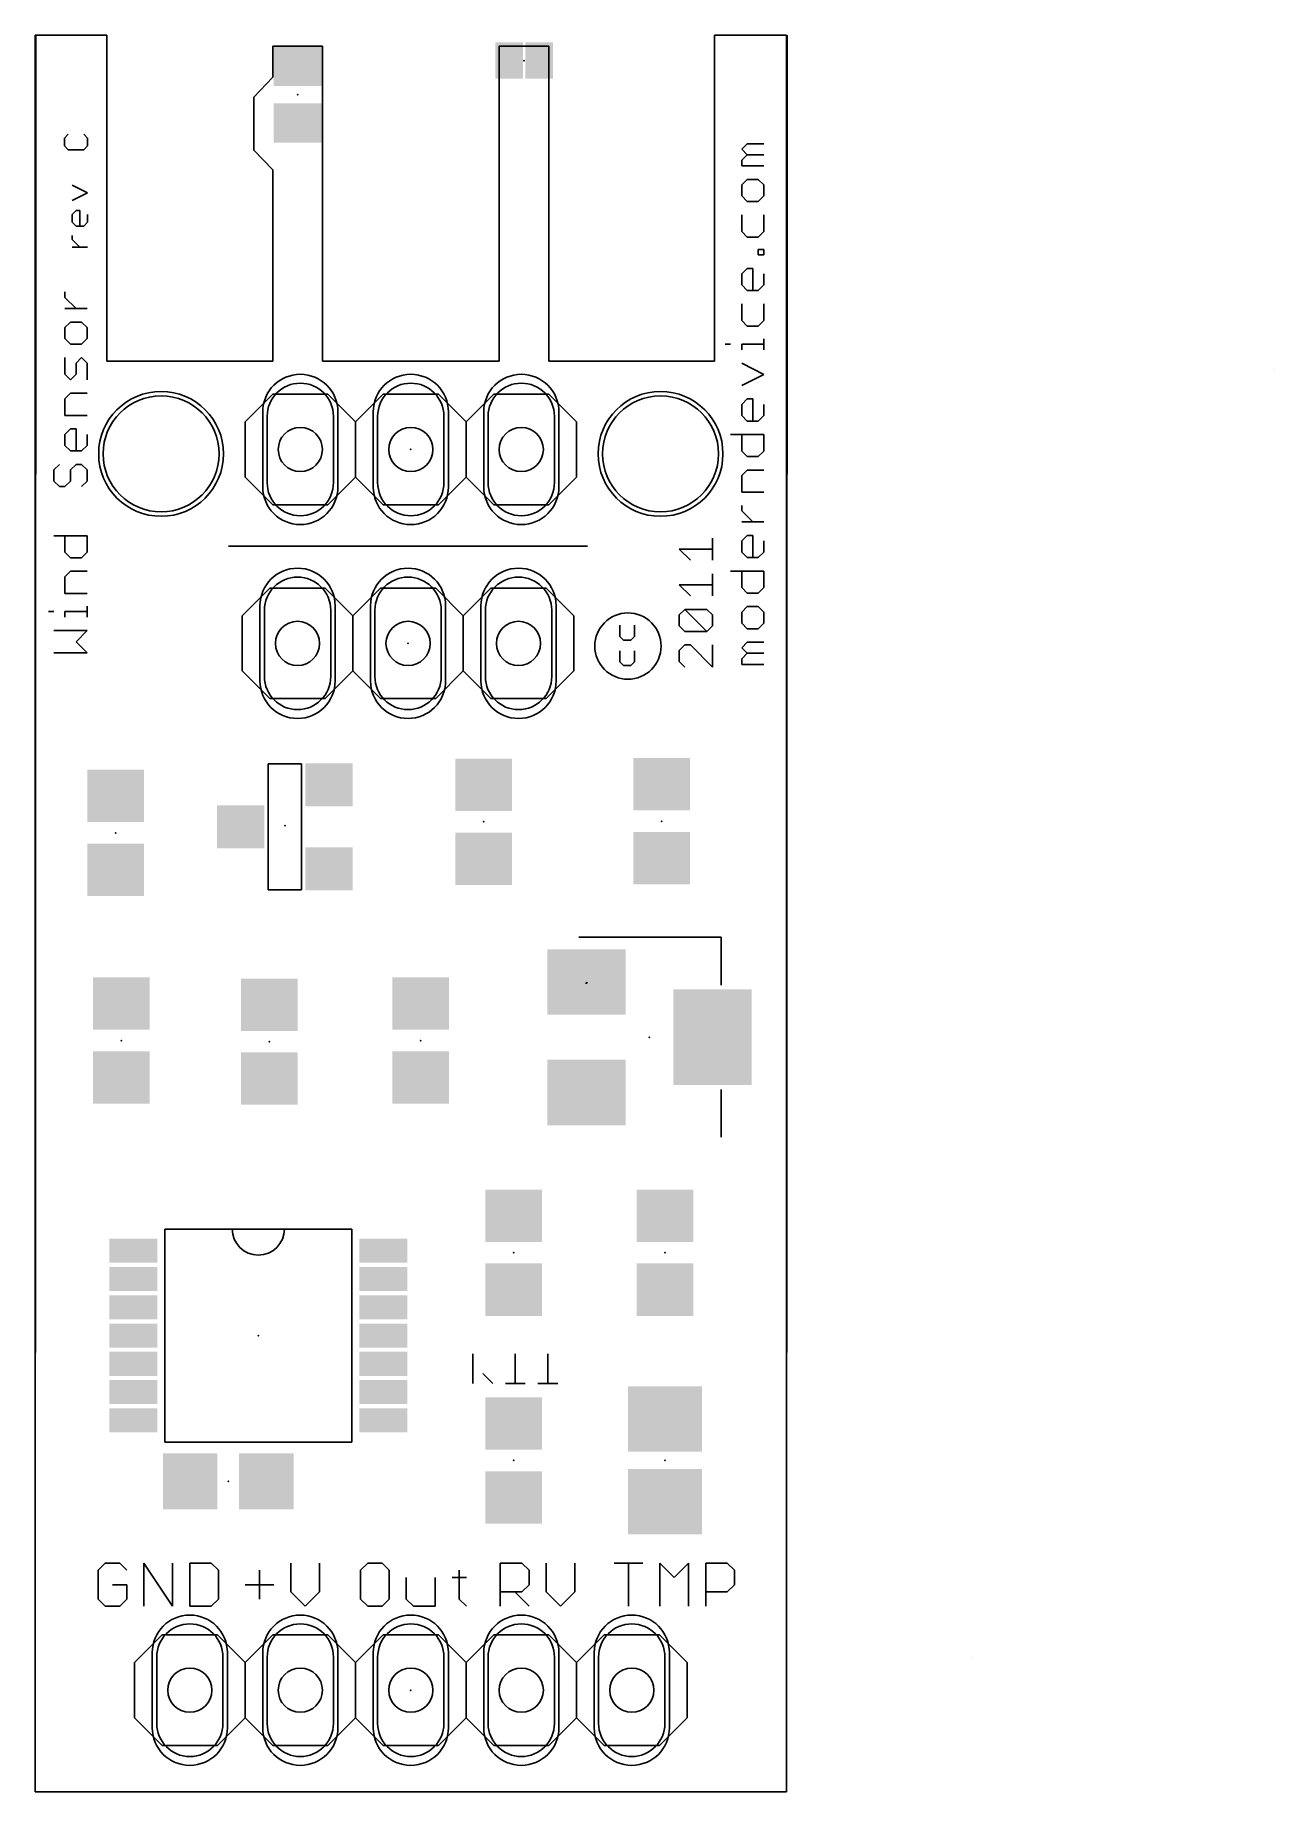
# Model space of a CAD drawing. Extents: x 0 to 1.12, y 0 to 1.59.
import ezdxf

# ---------------------------------------------------------------- set-up
doc = ezdxf.new("R2010")
doc.units = 0
doc.header["$MEASUREMENT"] = 0
doc.layers.get('0').update_dxf_attribs({"linetype": 'CONTINUOUS'})
for name, color, linetype in [('17', 92, 'CONTINUOUS'), ('19', 220, 'CONTINUOUS'), ('20', 16, 'CONTINUOUS'), ('21', 251, 'CONTINUOUS'), ('23', 20, 'CONTINUOUS'), ('25', 160, 'CONTINUOUS'), ('29', 251, 'CONTINUOUS'), ('44', 251, 'CONTINUOUS')]:
    doc.layers.add(name, color=color, linetype=linetype)

# ---------------------------------------------------------------- blocks, each defined once
blk = doc.blocks.new('RECT')
blk.add_solid([(-0.5, -0.5), (0.5, -0.5), (-0.5, 0.5), (0.5, 0.5)])
blk = doc.blocks.new('LONGP100')
blk.add_lwpolyline([(-0.5, -0.5), (0.5, -0.5, 1), (0.5, 0.5), (-0.5, 0.5, 1)], format="xyb", close=True)

msp = doc.modelspace()

# ---------------------------------------------------------------- linework, layer by layer
at = {"layer": '19'}
for p in [(0.498665, 0.731484), (0.499799, 0.731843)]:
    msp.add_line(p, (0.498913, 0.733), dxfattribs=at)
at = {"layer": '20'}
for p, q in [((0.065, 1.59), (0, 1.59)), ((0, 1.59), (0, 0)), ((0.0005, 1.59), (0, 0)), ((0.065, 1.295), (0.065, 1.59)), ((0.68, 1.59), (0.615, 1.59)), ((0.615, 1.59), (0.615, 1.295)), ((0.68, 0), (0.68, 1.59)), ((0.68, 0), (0.6805, 1.59)), ((0.26, 1.58), (0.215, 1.58)), ((0.215, 1.58), (0.215, 1.552)), ((0.26, 1.295), (0.26, 1.58)), ((0.465, 1.58), (0.42, 1.58)), ((0.42, 1.58), (0.42, 1.295)), ((0.465, 1.295), (0.465, 1.58)), ((0.215, 1.552), (0.198, 1.534)), ((0.198, 1.534), (0.198, 1.486)), ((0.198, 1.486), (0.215, 1.468)), ((0.215, 1.468), (0.215, 1.295)), ((0.215, 1.295), (0.065, 1.295)), ((0.42, 1.295), (0.26, 1.295)), ((0.615, 1.295), (0.465, 1.295)), ((0, 0), (0.68, 0)), ((0, 0), (0.68, 0))]:
    msp.add_line(p, q, dxfattribs=at)
for centre in [(0.114, 1.211), (0.566, 1.211)]:
    msp.add_circle(centre, 0.0525, dxfattribs=at)
at = {"layer": '21'}
for p, q in [((0.215, 1.265), (0.19, 1.24)), ((0.215, 1.265), (0.265, 1.265)), ((0.265, 1.265), (0.29, 1.24)), ((0.29, 1.24), (0.315, 1.265)), ((0.315, 1.265), (0.365, 1.265)), ((0.365, 1.265), (0.39, 1.24)), ((0.39, 1.24), (0.415, 1.265)), ((0.415, 1.265), (0.465, 1.265)), ((0.465, 1.265), (0.49, 1.24)), ((0.19, 1.24), (0.19, 1.19)), ((0.29, 1.24), (0.29, 1.19)), ((0.39, 1.24), (0.39, 1.19)), ((0.49, 1.24), (0.49, 1.19)), ((0.19, 1.19), (0.215, 1.165)), ((0.29, 1.19), (0.265, 1.165)), ((0.315, 1.165), (0.29, 1.19)), ((0.39, 1.19), (0.365, 1.165)), ((0.415, 1.165), (0.39, 1.19)), ((0.49, 1.19), (0.465, 1.165)), ((0.265, 1.165), (0.215, 1.165)), ((0.365, 1.165), (0.315, 1.165)), ((0.465, 1.165), (0.415, 1.165)), ((0.2125, 1.0895), (0.1875, 1.0645)), ((0.2125, 1.0895), (0.2625, 1.0895)), ((0.2625, 1.0895), (0.2875, 1.0645)), ((0.2875, 1.0645), (0.3125, 1.0895)), ((0.3125, 1.0895), (0.3625, 1.0895)), ((0.3625, 1.0895), (0.3875, 1.0645)), ((0.3875, 1.0645), (0.4125, 1.0895)), ((0.4125, 1.0895), (0.4625, 1.0895)), ((0.4625, 1.0895), (0.4875, 1.0645)), ((0.1875, 1.0645), (0.1875, 1.0145)), ((0.2875, 1.0645), (0.2875, 1.0145)), ((0.3875, 1.0645), (0.3875, 1.0145)), ((0.4875, 1.0645), (0.4875, 1.0145)), ((0.1875, 1.0145), (0.2125, 0.9895)), ((0.2875, 1.0145), (0.2625, 0.9895)), ((0.3125, 0.9895), (0.2875, 1.0145)), ((0.3875, 1.0145), (0.3625, 0.9895)), ((0.4125, 0.9895), (0.3875, 1.0145)), ((0.4875, 1.0145), (0.4625, 0.9895)), ((0.2625, 0.9895), (0.2125, 0.9895)), ((0.3625, 0.9895), (0.3125, 0.9895)), ((0.4625, 0.9895), (0.4125, 0.9895)), ((0.211, 0.8165), (0.211, 0.9305)), ((0.211, 0.9305), (0.241, 0.9305)), ((0.241, 0.9305), (0.241, 0.8165)), ((0.241, 0.8165), (0.211, 0.8165)), ((0.620961, 0.773551), (0.492024, 0.773551)), ((0.620961, 0.730244), (0.620961, 0.773551)), ((0.620961, 0.592449), (0.620961, 0.635756)), ((0.286583, 0.509394), (0.117417, 0.509394)), ((0.117417, 0.509394), (0.117417, 0.316606)), ((0.286583, 0.316606), (0.286583, 0.509394)), ((0.117417, 0.316606), (0.286583, 0.316606)), ((0.09, 0.117), (0.115, 0.142)), ((0.115, 0.142), (0.165, 0.142)), ((0.19, 0.117), (0.165, 0.142)), ((0.19, 0.117), (0.215, 0.142)), ((0.215, 0.142), (0.265, 0.142)), ((0.29, 0.117), (0.265, 0.142)), ((0.29, 0.117), (0.315, 0.142)), ((0.315, 0.142), (0.365, 0.142)), ((0.365, 0.142), (0.39, 0.117)), ((0.39, 0.117), (0.415, 0.142)), ((0.415, 0.142), (0.465, 0.142)), ((0.465, 0.142), (0.49, 0.117)), ((0.49, 0.117), (0.515, 0.142)), ((0.515, 0.142), (0.565, 0.142)), ((0.59, 0.117), (0.565, 0.142)), ((0.09, 0.067), (0.09, 0.117)), ((0.19, 0.067), (0.19, 0.117)), ((0.29, 0.067), (0.29, 0.117)), ((0.39, 0.067), (0.39, 0.117)), ((0.49, 0.067), (0.49, 0.117)), ((0.59, 0.067), (0.59, 0.117)), ((0.115, 0.042), (0.09, 0.067)), ((0.165, 0.042), (0.19, 0.067)), ((0.215, 0.042), (0.19, 0.067)), ((0.265, 0.042), (0.29, 0.067)), ((0.315, 0.042), (0.29, 0.067)), ((0.39, 0.067), (0.365, 0.042)), ((0.415, 0.042), (0.39, 0.067)), ((0.49, 0.067), (0.465, 0.042)), ((0.515, 0.042), (0.49, 0.067)), ((0.565, 0.042), (0.59, 0.067)), ((0.165, 0.042), (0.115, 0.042)), ((0.265, 0.042), (0.215, 0.042)), ((0.365, 0.042), (0.315, 0.042)), ((0.465, 0.042), (0.415, 0.042)), ((0.565, 0.042), (0.515, 0.042))]:
    msp.add_line(p, q, dxfattribs=at)
msp.add_arc((0.202, 0.509394), 0.023622, 180, 0, dxfattribs=at)
at = {"layer": '23'}
for p in [(0.4425, 1.567), (0.2375, 1.536), (0.34, 1.215), (0.3375, 1.0395), (0.226, 0.8745), (0.406, 0.878), (0.567, 0.8785), (0.073, 0.868), (0.078, 0.68), (0.212, 0.679), (0.349, 0.68), (0.556, 0.683), (0.433, 0.488), (0.57, 0.488), (0.202, 0.413), (0.433, 0.3), (0.57, 0.3), (0.174799, 0.281), (0.34, 0.092)]:
    msp.add_point(p, dxfattribs=at)
at = {"layer": '25'}
for p, q in [((0.029985, 1.500254), (0.026482, 1.496751)), ((0.026482, 1.496751), (0.026482, 1.489745)), ((0.0475, 1.496751), (0.043997, 1.500254)), ((0.0475, 1.489745), (0.0475, 1.496751)), ((0.026482, 1.489745), (0.029985, 1.486242)), ((0.029985, 1.486242), (0.043997, 1.486242)), ((0.043997, 1.486242), (0.0475, 1.489745)), ((0.639483, 1.486697), (0.644487, 1.491702)), ((0.644487, 1.481693), (0.639483, 1.486697)), ((0.639483, 1.476689), (0.644487, 1.481693)), ((0.644487, 1.491702), (0.6595, 1.491702)), ((0.644487, 1.481693), (0.6595, 1.481693)), ((0.639483, 1.471685), (0.639483, 1.476689)), ((0.6595, 1.471685), (0.639483, 1.471685)), ((0.0475, 1.447208), (0.033488, 1.454214)), ((0.033488, 1.440203), (0.0475, 1.447208)), ((0.644487, 1.459474), (0.639483, 1.45447)), ((0.639483, 1.45447), (0.639483, 1.444461)), ((0.654496, 1.459474), (0.644487, 1.459474)), ((0.6595, 1.45447), (0.654496, 1.459474)), ((0.6595, 1.444461), (0.6595, 1.45447)), ((0.033488, 1.427692), (0.036991, 1.431195)), ((0.036991, 1.431195), (0.040494, 1.431195)), ((0.040494, 1.431195), (0.040494, 1.417183)), ((0.639483, 1.444461), (0.644487, 1.439457)), ((0.644487, 1.439457), (0.654496, 1.439457)), ((0.654496, 1.439457), (0.6595, 1.444461)), ((0.033488, 1.420686), (0.033488, 1.427692)), ((0.036991, 1.417183), (0.033488, 1.420686)), ((0.043997, 1.417183), (0.036991, 1.417183)), ((0.0475, 1.420686), (0.043997, 1.417183)), ((0.0475, 1.427692), (0.0475, 1.420686)), ((0.639483, 1.427247), (0.639483, 1.412234)), ((0.6595, 1.412234), (0.6595, 1.427247)), ((0.033488, 1.405006), (0.033488, 1.408509)), ((0.040494, 1.398), (0.033488, 1.405006)), ((0.639483, 1.412234), (0.644487, 1.40723)), ((0.644487, 1.40723), (0.654496, 1.40723)), ((0.654496, 1.40723), (0.6595, 1.412234)), ((0.0475, 1.398), (0.033488, 1.398)), ((0.654496, 1.391116), (0.654496, 1.39612)), ((0.654496, 1.39612), (0.6595, 1.39612)), ((0.6595, 1.391116), (0.654496, 1.391116)), ((0.6595, 1.39612), (0.6595, 1.391116)), ((0.639483, 1.373901), (0.644487, 1.378906)), ((0.639483, 1.363893), (0.639483, 1.373901)), ((0.644487, 1.378906), (0.649492, 1.378906)), ((0.649492, 1.378906), (0.649492, 1.358889)), ((0.6595, 1.373901), (0.6595, 1.363893)), ((0.026983, 1.352541), (0.026983, 1.357545)), ((0.036992, 1.342532), (0.026983, 1.352541)), ((0.644487, 1.358889), (0.639483, 1.363893)), ((0.654496, 1.358889), (0.644487, 1.358889)), ((0.6595, 1.363893), (0.654496, 1.358889)), ((0.047, 1.342532), (0.026983, 1.342532)), ((0.639483, 1.346678), (0.639483, 1.331665)), ((0.6595, 1.331665), (0.6595, 1.346678)), ((0.031987, 1.330322), (0.026983, 1.325318)), ((0.026983, 1.325318), (0.026983, 1.315309)), ((0.041996, 1.330322), (0.031987, 1.330322)), ((0.047, 1.325318), (0.041996, 1.330322)), ((0.047, 1.315309), (0.047, 1.325318)), ((0.639483, 1.331665), (0.644487, 1.326661)), ((0.644487, 1.326661), (0.654496, 1.326661)), ((0.654496, 1.326661), (0.6595, 1.331665)), ((0.026983, 1.315309), (0.031987, 1.310305)), ((0.031987, 1.310305), (0.041996, 1.310305)), ((0.041996, 1.310305), (0.047, 1.315309)), ((0.62447, 1.31018), (0.629474, 1.31018)), ((0.639483, 1.305176), (0.639483, 1.31018)), ((0.639483, 1.31018), (0.6595, 1.31018)), ((0.6595, 1.305176), (0.6595, 1.315185)), ((0.026983, 1.283082), (0.026983, 1.298094)), ((0.041996, 1.298094), (0.036992, 1.29309)), ((0.036992, 1.29309), (0.036992, 1.283082)), ((0.047, 1.29309), (0.041996, 1.298094)), ((0.047, 1.278077), (0.047, 1.29309)), ((0.6595, 1.282957), (0.639483, 1.292966)), ((0.031987, 1.278077), (0.026983, 1.283082)), ((0.036992, 1.283082), (0.031987, 1.278077)), ((0.639483, 1.272949), (0.6595, 1.282957)), ((1.122, 1.287), (1.122, 1.287)), ((1.122, 1.287), (1.122, 1.287)), ((1.122, 1.287), (1.122, 1.287)), ((1.122, 1.287), (1.122, 1.287)), ((1.122, 1.287), (1.122, 1.287)), ((1.122, 1.287), (1.122, 1.287)), ((1.122, 1.287), (1.122, 1.287)), ((1.122, 1.287), (1.122, 1.287)), ((1.122, 1.287), (1.122, 1.287)), ((1.122, 1.287), (1.122, 1.287)), ((1.122, 1.287), (1.122, 1.287)), ((0.026983, 1.260863), (0.031987, 1.265867)), ((0.026983, 1.24585), (0.026983, 1.260863)), ((0.031987, 1.265867), (0.047, 1.265867)), ((0.639483, 1.255734), (0.644487, 1.260738)), ((0.644487, 1.260738), (0.649492, 1.260738)), ((0.649492, 1.260738), (0.649492, 1.240721)), ((0.047, 1.24585), (0.026983, 1.24585)), ((0.639483, 1.245725), (0.639483, 1.255734)), ((0.644487, 1.240721), (0.639483, 1.245725)), ((0.654496, 1.240721), (0.644487, 1.240721)), ((0.6595, 1.245725), (0.654496, 1.240721)), ((0.6595, 1.255734), (0.6595, 1.245725)), ((0.026983, 1.228635), (0.031987, 1.23364)), ((0.026983, 1.218627), (0.026983, 1.228635)), ((0.031987, 1.23364), (0.036992, 1.23364)), ((0.036992, 1.23364), (0.036992, 1.213622)), ((0.047, 1.228635), (0.047, 1.218627)), ((0.629474, 1.228511), (0.6595, 1.228511)), ((0.639483, 1.213498), (0.639483, 1.228511)), ((0.6595, 1.228511), (0.6595, 1.213498)), ((0.031987, 1.213622), (0.026983, 1.218627)), ((0.041996, 1.213622), (0.031987, 1.213622)), ((0.047, 1.218627), (0.041996, 1.213622)), ((0.644487, 1.208494), (0.639483, 1.213498)), ((0.654496, 1.208494), (0.644487, 1.208494)), ((0.6595, 1.213498), (0.654496, 1.208494)), ((0.021979, 1.201412), (0.016974, 1.196408)), ((0.016974, 1.196408), (0.016974, 1.186399)), ((0.031987, 1.196408), (0.036992, 1.201412)), ((0.031987, 1.186399), (0.031987, 1.196408)), ((0.036992, 1.201412), (0.041996, 1.201412)), ((0.041996, 1.201412), (0.047, 1.196408)), ((0.047, 1.196408), (0.047, 1.186399)), ((0.639483, 1.191279), (0.644487, 1.196283)), ((0.644487, 1.196283), (0.6595, 1.196283)), ((0.016974, 1.186399), (0.021979, 1.181395)), ((0.021979, 1.181395), (0.026983, 1.181395)), ((0.026983, 1.181395), (0.031987, 1.186399)), ((0.047, 1.186399), (0.041996, 1.181395)), ((0.639483, 1.176266), (0.639483, 1.191279)), ((0.6595, 1.176266), (0.639483, 1.176266)), ((0.639483, 1.159418), (0.639483, 1.164423)), ((0.649492, 1.14941), (0.639483, 1.159418)), ((0.6595, 1.14941), (0.639483, 1.14941)), ((0.016974, 1.136957), (0.047, 1.136957)), ((0.026983, 1.121944), (0.026983, 1.136957)), ((0.047, 1.136957), (0.047, 1.121944)), ((0.613, 1.114682), (0.613, 1.1347)), ((0.639483, 1.132195), (0.644487, 1.1372)), ((0.639483, 1.122187), (0.639483, 1.132195)), ((0.644487, 1.1372), (0.649492, 1.1372)), ((0.649492, 1.1372), (0.649492, 1.117182)), ((0.6595, 1.132195), (0.6595, 1.122187)), ((0.031987, 1.11694), (0.026983, 1.121944)), ((0.041996, 1.11694), (0.031987, 1.11694)), ((0.047, 1.121944), (0.041996, 1.11694)), ((0.175, 1.1275), (0.5, 1.1275)), ((0.592983, 1.114682), (0.582974, 1.124691)), ((0.582974, 1.124691), (0.613, 1.124691)), ((0.644487, 1.117182), (0.639483, 1.122187)), ((0.654496, 1.117182), (0.644487, 1.117182)), ((0.6595, 1.122187), (0.654496, 1.117182)), ((0.026983, 1.099725), (0.031987, 1.10473)), ((0.026983, 1.084712), (0.026983, 1.099725)), ((0.031987, 1.10473), (0.047, 1.10473)), ((0.613, 1.082455), (0.613, 1.102472)), ((0.629474, 1.104972), (0.6595, 1.104972)), ((0.639483, 1.089959), (0.639483, 1.104972)), ((0.6595, 1.104972), (0.6595, 1.089959)), ((0.047, 1.084712), (0.026983, 1.084712)), ((0.592983, 1.082455), (0.582974, 1.092463)), ((0.582974, 1.092463), (0.613, 1.092463)), ((0.644487, 1.084955), (0.639483, 1.089959)), ((0.654496, 1.084955), (0.644487, 1.084955)), ((0.6595, 1.089959), (0.654496, 1.084955)), ((0.01197, 1.068232), (0.016974, 1.068232)), ((0.026983, 1.063227), (0.026983, 1.068232)), ((0.026983, 1.068232), (0.047, 1.068232)), ((0.047, 1.063227), (0.047, 1.073236)), ((0.582974, 1.06524), (0.587979, 1.070245)), ((0.587979, 1.070245), (0.607996, 1.070245)), ((0.607996, 1.050227), (0.587979, 1.070245)), ((0.607996, 1.070245), (0.613, 1.06524)), ((0.644487, 1.072745), (0.639483, 1.06774)), ((0.639483, 1.06774), (0.639483, 1.057732)), ((0.654496, 1.072745), (0.644487, 1.072745)), ((0.6595, 1.06774), (0.654496, 1.072745)), ((0.6595, 1.057732), (0.6595, 1.06774)), ((0.047, 1.051017), (0.016974, 1.051017)), ((0.036992, 1.041008), (0.047, 1.051017)), ((0.529155, 1.055864), (0.529155, 1.045856)), ((0.5425, 1.045856), (0.5425, 1.055864)), ((0.582974, 1.055232), (0.582974, 1.06524)), ((0.587979, 1.050227), (0.582974, 1.055232)), ((0.607996, 1.050227), (0.587979, 1.050227)), ((0.613, 1.055232), (0.607996, 1.050227)), ((0.613, 1.06524), (0.613, 1.055232)), ((0.639483, 1.057732), (0.644487, 1.052727)), ((0.644487, 1.052727), (0.654496, 1.052727)), ((0.654496, 1.052727), (0.6595, 1.057732)), ((0.047, 1.031), (0.036992, 1.041008)), ((0.3345, 1.041507), (0.334507, 1.0415)), ((0.334507, 1.0415), (0.334513, 1.0415)), ((0.334513, 1.041539), (0.334526, 1.041539)), ((0.334513, 1.0415), (0.33452, 1.041507)), ((0.33452, 1.041507), (0.33452, 1.041539)), ((0.334536, 1.041533), (0.334543, 1.041539)), ((0.334543, 1.0415), (0.334536, 1.041507)), ((0.334543, 1.041539), (0.334556, 1.041539)), ((0.334556, 1.0415), (0.334543, 1.0415)), ((0.334556, 1.04152), (0.334549, 1.04152)), ((0.334556, 1.041539), (0.334562, 1.041533)), ((0.334562, 1.041526), (0.334556, 1.04152)), ((0.334556, 1.04152), (0.334562, 1.041513)), ((0.334562, 1.041507), (0.334556, 1.0415)), ((0.334562, 1.041533), (0.334562, 1.041526)), ((0.334562, 1.041513), (0.334562, 1.041507)), ((0.529155, 1.045856), (0.532492, 1.04252)), ((0.532492, 1.04252), (0.539164, 1.04252)), ((0.539164, 1.04252), (0.5425, 1.045856)), ((0.587979, 1.038017), (0.582974, 1.033013)), ((0.592983, 1.038017), (0.587979, 1.038017)), ((0.613, 1.018), (0.592983, 1.038017)), ((0.613, 1.038017), (0.613, 1.018)), ((0.639483, 1.035513), (0.644487, 1.040517)), ((0.644487, 1.030508), (0.639483, 1.035513)), ((0.644487, 1.040517), (0.6595, 1.040517)), ((0.016974, 1.031), (0.047, 1.031)), ((0.529155, 1.032845), (0.529155, 1.022836)), ((0.529155, 1.022836), (0.532492, 1.0195)), ((0.532492, 1.0195), (0.539164, 1.0195)), ((0.539164, 1.0195), (0.5425, 1.022836)), ((0.5425, 1.022836), (0.5425, 1.032845)), ((0.582974, 1.033013), (0.582974, 1.023004)), ((0.582974, 1.023004), (0.587979, 1.018)), ((0.639483, 1.025504), (0.644487, 1.030508)), ((0.639483, 1.0205), (0.639483, 1.025504)), ((0.6595, 1.0205), (0.639483, 1.0205)), ((0.644487, 1.030508), (0.6595, 1.030508)), ((0.396104, 0.3695), (0.396104, 0.396523)), ((0.434577, 0.396523), (0.434577, 0.3695)), ((0.464042, 0.396523), (0.464042, 0.3695)), ((0.405112, 0.378508), (0.41412, 0.3695)), ((0.42557, 0.3695), (0.443585, 0.3695)), ((0.455035, 0.3695), (0.47305, 0.3695)), ((0.063506, 0.207033), (0.057, 0.200528)), ((0.076517, 0.207033), (0.063506, 0.207033)), ((0.083022, 0.200528), (0.076517, 0.207033)), ((0.098435, 0.168), (0.098435, 0.207033)), ((0.098435, 0.207033), (0.124458, 0.168)), ((0.124458, 0.168), (0.124458, 0.207033)), ((0.139871, 0.207033), (0.139871, 0.168)), ((0.159387, 0.207033), (0.139871, 0.207033)), ((0.165893, 0.200528), (0.159387, 0.207033)), ((0.231435, 0.207033), (0.231435, 0.181011)), ((0.257458, 0.181011), (0.257458, 0.207033)), ((0.301006, 0.207033), (0.2945, 0.200528)), ((0.314017, 0.207033), (0.301006, 0.207033)), ((0.320522, 0.200528), (0.314017, 0.207033)), ((0.421, 0.168), (0.421, 0.207033)), ((0.421, 0.207033), (0.440517, 0.207033)), ((0.440517, 0.207033), (0.447022, 0.200528)), ((0.462435, 0.207033), (0.462435, 0.181011)), ((0.488458, 0.181011), (0.488458, 0.207033)), ((0.524, 0.207033), (0.550022, 0.207033)), ((0.537011, 0.168), (0.537011, 0.207033)), ((0.565435, 0.168), (0.565435, 0.207033)), ((0.565435, 0.207033), (0.578446, 0.194022)), ((0.578446, 0.194022), (0.591458, 0.207033)), ((0.591458, 0.207033), (0.591458, 0.168)), ((0.606871, 0.168), (0.606871, 0.207033)), ((0.606871, 0.207033), (0.626387, 0.207033)), ((0.626387, 0.207033), (0.632893, 0.200528)), ((0.057, 0.200528), (0.057, 0.174506)), ((0.165893, 0.174506), (0.165893, 0.200528)), ((0.203011, 0.200528), (0.203011, 0.174506)), ((0.2945, 0.200528), (0.2945, 0.174506)), ((0.320522, 0.174506), (0.320522, 0.200528)), ((0.335935, 0.194022), (0.335935, 0.174506)), ((0.361958, 0.168), (0.361958, 0.194022)), ((0.377371, 0.194022), (0.390382, 0.194022)), ((0.383876, 0.200528), (0.383876, 0.174506)), ((0.447022, 0.200528), (0.447022, 0.187517)), ((0.632893, 0.200528), (0.632893, 0.187517)), ((0.083022, 0.187517), (0.070011, 0.187517)), ((0.083022, 0.174506), (0.083022, 0.187517)), ((0.19, 0.187517), (0.216022, 0.187517)), ((0.231435, 0.181011), (0.244446, 0.168)), ((0.244446, 0.168), (0.257458, 0.181011)), ((0.440517, 0.181011), (0.421, 0.181011)), ((0.434011, 0.181011), (0.447022, 0.168)), ((0.447022, 0.187517), (0.440517, 0.181011)), ((0.462435, 0.181011), (0.475446, 0.168)), ((0.475446, 0.168), (0.488458, 0.181011)), ((0.626387, 0.181011), (0.606871, 0.181011)), ((0.632893, 0.187517), (0.626387, 0.181011)), ((0.057, 0.174506), (0.063506, 0.168)), ((0.063506, 0.168), (0.076517, 0.168)), ((0.076517, 0.168), (0.083022, 0.174506)), ((0.139871, 0.168), (0.159387, 0.168)), ((0.159387, 0.168), (0.165893, 0.174506)), ((0.2945, 0.174506), (0.301006, 0.168)), ((0.301006, 0.168), (0.314017, 0.168)), ((0.314017, 0.168), (0.320522, 0.174506)), ((0.335935, 0.174506), (0.342441, 0.168)), ((0.342441, 0.168), (0.361958, 0.168)), ((0.383876, 0.174506), (0.390382, 0.168)), ((0.847978, 0.121993), (0.84798, 0.121992)), ((0.84798, 0.121992), (0.847981, 0.121992)), ((0.847981, 0.122), (0.847984, 0.122)), ((0.847981, 0.121992), (0.847982, 0.121993)), ((0.847982, 0.121993), (0.847982, 0.122)), ((0.847985, 0.121992), (0.847985, 0.122)), ((0.847985, 0.122), (0.847989, 0.122)), ((0.847989, 0.121995), (0.847985, 0.121995)), ((0.847989, 0.122), (0.847991, 0.121999)), ((0.847991, 0.121996), (0.847989, 0.121995)), ((0.847991, 0.121999), (0.847991, 0.121996)), ((0.847993, 0.121997), (0.847995, 0.122)), ((0.847993, 0.121992), (0.847998, 0.121992)), ((0.847995, 0.122), (0.847995, 0.121992))]:
    msp.add_line(p, q, dxfattribs=at)
msp.add_circle((0.5365, 1.037), 0.03, dxfattribs=at)
at = {"layer": '29'}
for centre in [(0.114, 1.211), (0.566, 1.211)]:
    msp.add_circle(centre, 0.0565, dxfattribs=at)
at = {"layer": '44'}
for centre in [(0.24, 1.215), (0.34, 1.215), (0.44, 1.215), (0.2375, 1.0395), (0.3375, 1.0395), (0.4375, 1.0395), (0.14, 0.092), (0.24, 0.092), (0.34, 0.092), (0.44, 0.092), (0.54, 0.092)]:
    msp.add_circle(centre, 0.02, dxfattribs=at)

# ---------------------------------------------------------------- block references
at = {"layer": '17', "xscale": 0.06, "yscale": 0.06}
for p, rotation in [((0.24, 1.215), 90), ((0.24, 1.215), 90), ((0.34, 1.215), 90), ((0.34, 1.215), 90), ((0.44, 1.215), 90), ((0.44, 1.215), 90), ((0.2375, 1.0395), 90), ((0.2375, 1.0395), 90), ((0.3375, 1.0395), 90), ((0.3375, 1.0395), 90), ((0.4375, 1.0395), 90), ((0.4375, 1.0395), 90), ((0.14, 0.092), 270), ((0.14, 0.092), 270), ((0.24, 0.092), 270), ((0.24, 0.092), 270), ((0.34, 0.092), 270), ((0.34, 0.092), 270), ((0.44, 0.092), 270), ((0.44, 0.092), 270), ((0.54, 0.092), 270), ((0.54, 0.092), 270)]:
    msp.add_blockref('LONGP100', p, dxfattribs=dict(at, rotation=rotation))
at = {"layer": '29'}
for name, p, xscale, yscale, rotation in [('RECT', (0.2375, 1.561591), 0.035559, 0.043433, 90), ('RECT', (0.428909, 1.567), 0.025, 0.033, 180), ('RECT', (0.456091, 1.567), 0.025, 0.033, 180), ('RECT', (0.2375, 1.510409), 0.035559, 0.043433, 90), ('LONGP100', (0.24, 1.215), 0.068, 0.068, 90), ('LONGP100', (0.34, 1.215), 0.068, 0.068, 90), ('LONGP100', (0.44, 1.215), 0.068, 0.068, 90), ('LONGP100', (0.2375, 1.0395), 0.068, 0.068, 90), ('LONGP100', (0.3375, 1.0395), 0.068, 0.068, 90), ('LONGP100', (0.4375, 1.0395), 0.068, 0.068, 90), ('RECT', (0.073, 0.901465), 0.04737, 0.051307, 270), ('RECT', (0.266, 0.9115), 0.039, 0.043, 270), ('RECT', (0.406, 0.911465), 0.04737, 0.051307, 270), ('RECT', (0.567, 0.911965), 0.04737, 0.051307, 270), ('RECT', (0.186, 0.8735), 0.039, 0.043, 270), ('RECT', (0.406, 0.844535), 0.04737, 0.051307, 270), ('RECT', (0.567, 0.845035), 0.04737, 0.051307, 270), ('RECT', (0.073, 0.834535), 0.04737, 0.051307, 270), ('RECT', (0.266, 0.8355), 0.039, 0.043, 270), ('RECT', (0.498913, 0.733), 0.059181, 0.070992, 270), ('RECT', (0.078, 0.713465), 0.04737, 0.051307, 270), ('RECT', (0.212, 0.712465), 0.04737, 0.051307, 270), ('RECT', (0.349, 0.713465), 0.04737, 0.051307, 90), ('RECT', (0.613087, 0.683), 0.08674, 0.070992, 270), ('RECT', (0.078, 0.646535), 0.04737, 0.051307, 270), ('RECT', (0.212, 0.645535), 0.04737, 0.051307, 270), ('RECT', (0.349, 0.646535), 0.04737, 0.051307, 90), ('RECT', (0.498913, 0.633), 0.059181, 0.070992, 270), ('RECT', (0.433, 0.521465), 0.04737, 0.051307, 90), ('RECT', (0.57, 0.521465), 0.04737, 0.051307, 90), ('RECT', (0.433, 0.454535), 0.04737, 0.051307, 90), ('RECT', (0.57, 0.454535), 0.04737, 0.051307, 90), ('RECT', (0.57, 0.337402), 0.059181, 0.067055, 270), ('RECT', (0.433, 0.333465), 0.04737, 0.051307, 90), ('RECT', (0.14035, 0.281), 0.049339, 0.05052, 180), ('RECT', (0.209248, 0.281), 0.049339, 0.05052, 180), ('RECT', (0.433, 0.266535), 0.04737, 0.051307, 90), ('RECT', (0.57, 0.262598), 0.059181, 0.067055, 270), ('LONGP100', (0.14, 0.092), 0.068, 0.068, 270), ('LONGP100', (0.24, 0.092), 0.068, 0.068, 270), ('LONGP100', (0.34, 0.092), 0.068, 0.068, 270), ('LONGP100', (0.44, 0.092), 0.068, 0.068, 270), ('LONGP100', (0.54, 0.092), 0.068, 0.068, 270)]:
    msp.add_blockref(name, p, dxfattribs=dict(at, xscale=xscale, yscale=yscale, rotation=rotation))
at = {"layer": '29', "xscale": 0.043433, "yscale": 0.02178}
for p in [(0.088811, 0.489772), (0.315189, 0.489772), (0.088811, 0.464181), (0.315189, 0.464181), (0.088811, 0.438591), (0.315189, 0.438591), (0.088811, 0.413), (0.315189, 0.413), (0.088811, 0.387409), (0.315189, 0.387409), (0.088811, 0.361819), (0.315189, 0.361819), (0.088811, 0.336228), (0.315189, 0.336228)]:
    msp.add_blockref('RECT', p, dxfattribs=at)

doc.saveas('drawing.dxf')
